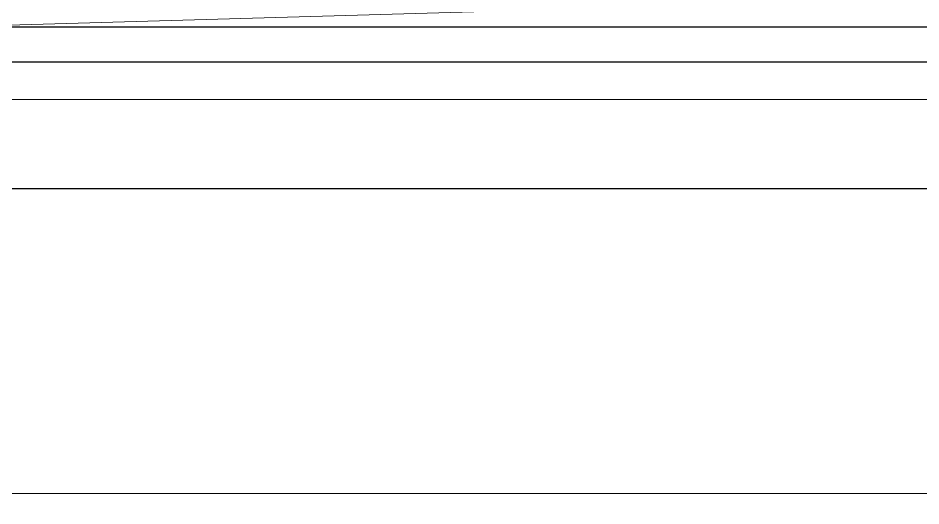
# Model space of a CAD drawing. Header units: millimetres. Extents: x -1 to 471, y -837 to 1.
# Drawn here: x 263 to 311.5, y -749.14 to -722.95 of the extents above; entities that cross this region are included whole.
import ezdxf

# ---------------------------------------------------------------- set-up
doc = ezdxf.new("R2010")
doc.units = ezdxf.units.MM
doc.layers.add('IQ_200_2D', color=1, linetype='Continuous')
doc.layers.add('IQ_200_3D', color=1, linetype='Continuous')

msp = doc.modelspace()

# ---------------------------------------------------------------- linework, layer by layer
at = {"layer": 'IQ_200_2D'}
for p, q in [((123, -723.428), (347, -723.428)), ((126, -725.305), (344, -725.305)), ((126, -732.11), (344, -732.11))]:
    msp.add_line(p, q, dxfattribs=at)
at = {"layer": 'IQ_200_3D', "linetype": 'Continuous', "lineweight": 5}
for points in [[(347, -723.428, 1147.918), (123, -723.428, 1147.918), (123, -281.682, 1147.918), (347, -281.682, 1147.918)], [(347, -755.283, 931.06), (123.039, -755.283, 931.06), (123.039, -715.524, 928.22), (347, -715.524, 928.22)], [(347, -723.428, 1221.576), (123, -723.428, 1221.576), (123, -723.428, 1147.918), (347, -723.428, 1147.918)], [(344, -725.305, 1143.219), (126, -725.305, 1143.219), (126, -748.478, 1143.219), (344, -748.478, 1143.219)], [(344, -732.11, 1078.468), (126, -732.11, 1078.468), (126, -725.305, 1143.219), (344, -725.305, 1143.219)], [(347, -758.836, 1073.967), (347, -727.319, 1076.218), (123.039, -727.319, 1076.218), (123.039, -758.836, 1073.967)], [(344, -755.381, 1080.944), (126, -755.381, 1080.944), (126, -732.11, 1078.468), (344, -732.11, 1078.468)]]:
    msp.add_3dface(points, dxfattribs=at)
at = {"layer": 'IQ_200_3D', "linetype": 'Continuous', "lineweight": 5, "invisible_edges": 1}
for points in [[(347, -722.405, 1229.341), (123, -722.405, 1229.341), (123, -723.428, 1221.576), (347, -723.428, 1221.576)], [(126, -749.674, 1143.073), (344, -749.674, 1143.073), (344, -748.478, 1143.219), (126, -748.478, 1143.219)]]:
    msp.add_3dface(points, dxfattribs=at)

# ---------------------------------------------------------------- meshes
at = {"layer": 'IQ_200_3D', "linetype": 'Continuous', "lineweight": 5}
mesh = msp.add_polyface(dxfattribs=at)
corners = [(360, -727.319, 1076.218), (360, -720.524, 1140.869), (110, -720.524, 1140.869), (110, -727.319, 1076.218), (123.039, -727.319, 1076.218), (347, -727.319, 1076.218)]
mesh.append_faces([[corners[k] for k in face] for face in [(5, 0, 1, 4), (2, 3, 4, 1)]], dxfattribs={"vtx2": -1})

doc.saveas('drawing.dxf')
